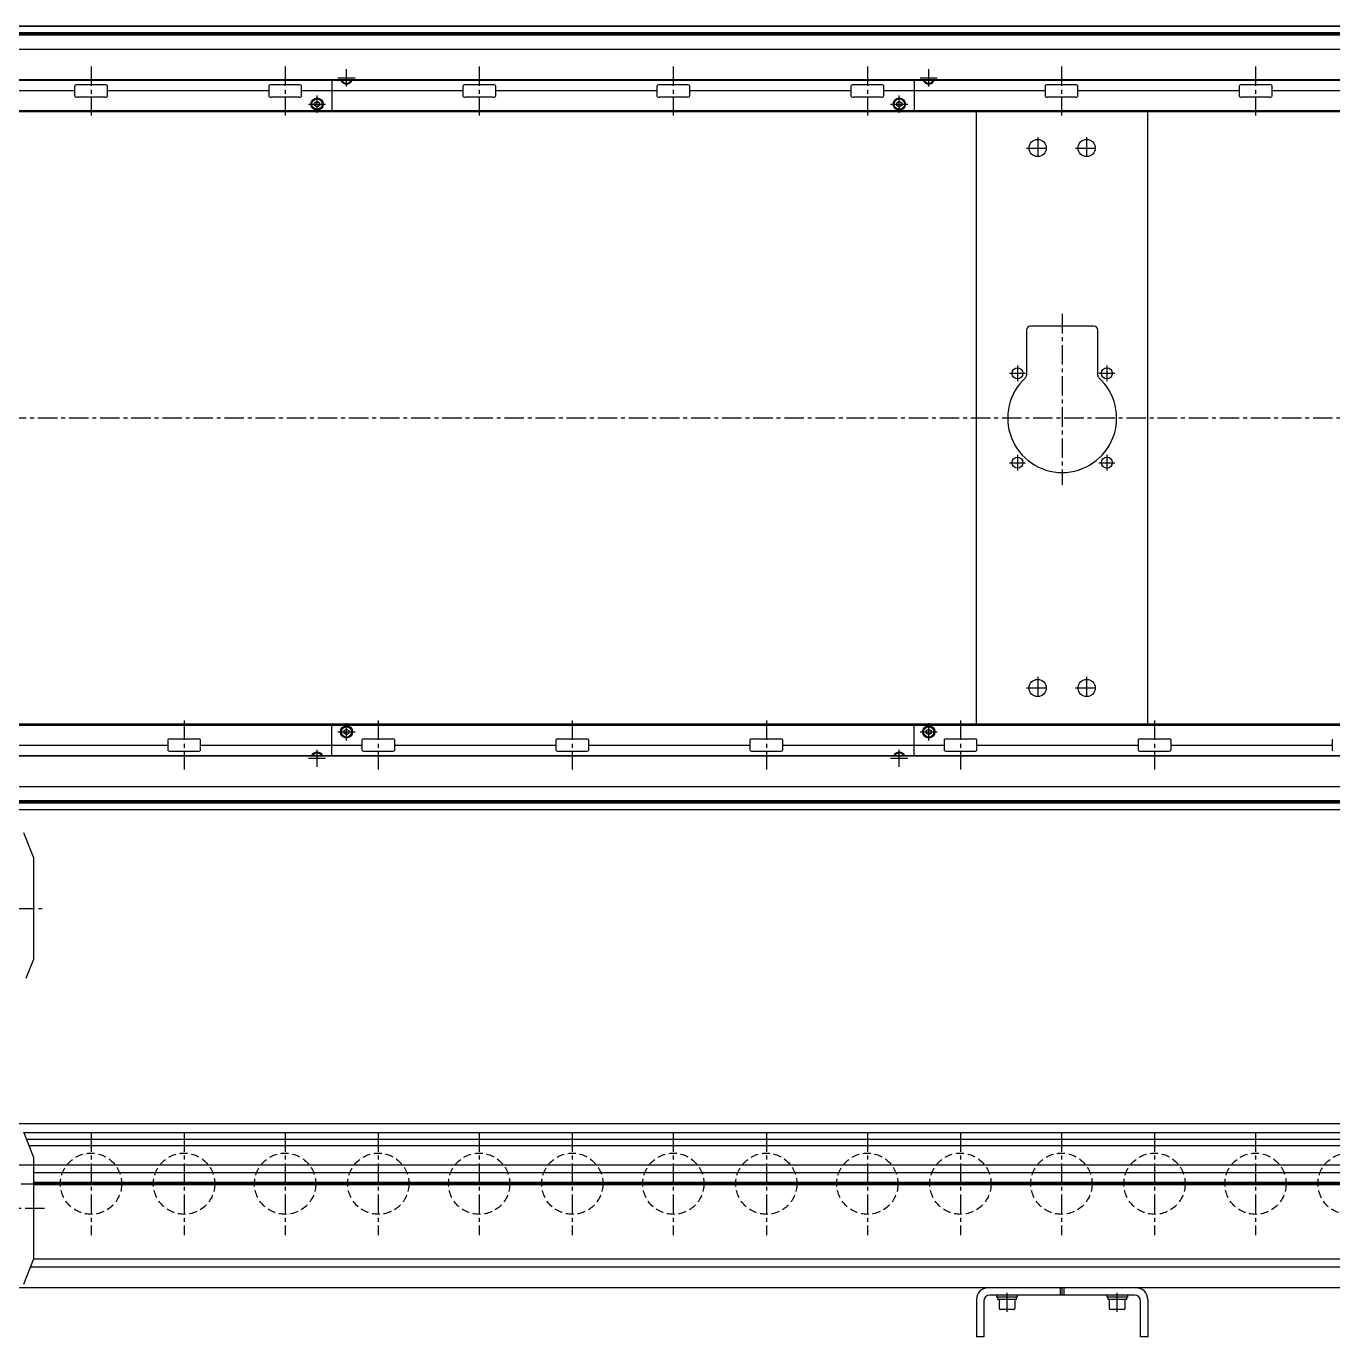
# Model space of a CAD drawing. Extents: x -10 to 3490, y -8 to 1151.
# Drawn here: x 676 to 1743, y 28 to 1098 of the extents above; entities that cross this region are included whole.
import ezdxf

# ---------------------------------------------------------------- set-up
doc = ezdxf.new("R2010")
doc.units = 0
doc.header["$LTSCALE"] = 0.5
doc.linetypes.add('CENTER', pattern=[50.8, 31.75, -6.35, 6.35, -6.35])
doc.linetypes.add('DASHED', pattern=[19.05, 12.7, -6.35])
for name, color, linetype in [('MSM_CENTER', 1, 'CENTER'), ('MSM_CONTINUOUS', 7, 'CONTINUOUS'), ('MSM_DASHED', 4, 'DASHED')]:
    doc.layers.add(name, color=color, linetype=linetype)

msp = doc.modelspace()

# ---------------------------------------------------------------- linework, layer by layer
at = {"layer": 'MSM_CENTER'}
for p, q in [((729.2, 1065.5), (729.2, 1025.5)), ((887.7, 1065.5), (887.7, 1025.5)), ((937.8, 1049.2), (937.8, 1063.3)), ((1046.2, 1065.5), (1046.2, 1025.5)), ((1204.7, 1065.5), (1204.7, 1025.5)), ((1363.2, 1065.5), (1363.2, 1025.5)), ((1413.3, 1049.2), (1413.3, 1063.3)), ((1521.7, 1065.5), (1521.7, 1025.5)), ((1680.2, 1065.5), (1680.2, 1025.5)), ((930.8, 1056.2), (944.8, 1056.2)), ((1406.2, 1056.2), (1420.3, 1056.2)), ((913.8, 1027.7), (913.8, 1041.8)), ((1389.3, 1027.7), (1389.3, 1041.8)), ((906.8, 1034.8), (920.8, 1034.8)), ((1382.2, 1034.8), (1396.3, 1034.8)), ((1502.3, 1007.9), (1502.3, 989.9)), ((1542.3, 1007.9), (1542.3, 989.9)), ((1493.2, 998.9), (1511.3, 998.9)), ((1533.2, 998.9), (1551.3, 998.9)), ((1522.3, 863.4), (1522.3, 723.9)), ((1479.2, 814.9), (1492.3, 814.9)), ((1485.8, 821.4), (1485.8, 808.4)), ((1552.2, 814.9), (1565.3, 814.9)), ((1558.8, 821.4), (1558.8, 808.4)), ((2682.9, 778.4), (359.8, 778.4)), ((1479.2, 741.9), (1492.3, 741.9)), ((1485.8, 748.4), (1485.8, 735.4)), ((1552.2, 741.9), (1565.3, 741.9)), ((1558.8, 748.4), (1558.8, 735.4)), ((1493.2, 557.9), (1511.3, 557.9)), ((1502.3, 566.9), (1502.3, 548.9)), ((1533.2, 557.9), (1551.3, 557.9)), ((1542.3, 566.9), (1542.3, 548.9)), ((805.2, 531.3), (805.2, 491.3)), ((937.8, 515), (937.8, 529.1)), ((963.8, 531.3), (963.8, 491.3)), ((1122.2, 531.3), (1122.2, 491.3)), ((1280.7, 531.3), (1280.7, 491.3)), ((1413.3, 515), (1413.3, 529.1)), ((1439.2, 531.3), (1439.2, 491.3)), ((1597.7, 531.3), (1597.7, 491.3)), ((930.8, 522), (944.8, 522)), ((1406.2, 522), (1420.3, 522)), ((913.8, 493.5), (913.8, 507.5)), ((1389.3, 493.5), (1389.3, 507.5)), ((906.8, 500.5), (920.8, 500.5)), ((1382.2, 500.5), (1396.3, 500.5)), ((362.3, 377.8), (692.2, 377.8)), ((729.2, 195), (729.2, 111)), ((805.2, 195), (805.2, 111)), ((887.7, 195), (887.7, 111)), ((963.8, 195), (963.8, 111)), ((1046.2, 195), (1046.2, 111)), ((1122.2, 195), (1122.2, 111)), ((1204.7, 195), (1204.7, 111)), ((1280.7, 195), (1280.7, 111)), ((1363.2, 195), (1363.2, 111)), ((1439.2, 195), (1439.2, 111)), ((1521.7, 195), (1521.7, 111)), ((1597.7, 195), (1597.7, 111)), ((1680.2, 195), (1680.2, 111)), ((367.2, 153), (2673.3, 153)), ((472.2, 133), (692.2, 133)), ((1477.3, 48.4), (1477.3, 64)), ((1567.3, 48.4), (1567.3, 64))]:
    msp.add_line(p, q, dxfattribs=at)
at = {"layer": 'MSM_CONTINUOUS'}
for p, q in [((2672.9, 1098.4), (370.7, 1098.4)), ((2671.2, 1098.3), (372.2, 1098.3)), ((2646.6, 1092.9), (396.9, 1092.9)), ((2646.5, 1092), (397, 1092)), ((2646.6, 1091.2), (396.9, 1091.2)), ((2671.2, 1079.5), (372.2, 1079.5)), ((2671.2, 1054.1), (372.2, 1054.1)), ((2671.2, 1054.5), (422.2, 1054.5)), ((715.8, 1049.5), (715.8, 1041.5)), ((740.7, 1050.5), (717.8, 1050.5)), ((742.7, 1041.5), (742.7, 1049.5)), ((874.3, 1049.5), (874.3, 1041.5)), ((899.2, 1050.5), (876.3, 1050.5)), ((901.2, 1041.5), (901.2, 1049.5)), ((925.8, 1054.1), (925.8, 1029.4)), ((937.8, 1053.9), (937.4, 1054.1)), ((938.1, 1054.1), (937.8, 1053.9)), ((1032.8, 1049.5), (1032.8, 1041.5)), ((1057.7, 1050.5), (1034.8, 1050.5)), ((1059.7, 1041.5), (1059.7, 1049.5)), ((1191.3, 1049.5), (1191.3, 1041.5)), ((1216.2, 1050.5), (1193.3, 1050.5)), ((1218.2, 1041.5), (1218.2, 1049.5)), ((1349.8, 1049.5), (1349.8, 1041.5)), ((1374.7, 1050.5), (1351.8, 1050.5)), ((1376.7, 1041.5), (1376.7, 1049.5)), ((1401.3, 1054.1), (1401.3, 1029.4)), ((1413.3, 1053.9), (1412.9, 1054.1)), ((1413.6, 1054.1), (1413.3, 1053.9)), ((1508.3, 1049.5), (1508.3, 1041.5)), ((1533.2, 1050.5), (1510.3, 1050.5)), ((1535.2, 1041.5), (1535.2, 1049.5)), ((1666.8, 1049.5), (1666.8, 1041.5)), ((1691.7, 1050.5), (1668.8, 1050.5)), ((1693.7, 1041.5), (1693.7, 1049.5)), ((715.8, 1045.5), (584.2, 1045.5)), ((740.7, 1040.5), (717.8, 1040.5)), ((874.3, 1045.5), (742.7, 1045.5)), ((899.2, 1040.5), (876.3, 1040.5)), ((1032.8, 1045.5), (901.2, 1045.5)), ((1057.7, 1040.5), (1034.8, 1040.5)), ((1191.3, 1045.5), (1059.7, 1045.5)), ((1216.2, 1040.5), (1193.3, 1040.5)), ((1349.8, 1045.5), (1218.2, 1045.5)), ((1374.7, 1040.5), (1351.8, 1040.5)), ((1508.3, 1045.5), (1376.7, 1045.5)), ((1533.2, 1040.5), (1510.3, 1040.5)), ((1666.8, 1045.5), (1535.2, 1045.5)), ((1691.7, 1040.5), (1668.8, 1040.5)), ((1825.3, 1045.5), (1693.7, 1045.5)), ((2669.3, 1029.4), (450.3, 1029.4)), ((2672.9, 1028.4), (450.3, 1028.4)), ((911.8, 1035.9), (913.8, 1037.1)), ((911.8, 1033.6), (911.8, 1035.9)), ((913.8, 1032.4), (911.8, 1033.6)), ((913.8, 1037.1), (915.8, 1035.9)), ((915.8, 1033.6), (913.8, 1032.4)), ((915.8, 1035.9), (915.8, 1033.6)), ((1387.3, 1035.9), (1389.3, 1037.1)), ((1387.3, 1033.6), (1387.3, 1035.9)), ((1389.3, 1032.4), (1387.3, 1033.6)), ((1389.3, 1037.1), (1391.3, 1035.9)), ((1391.3, 1033.6), (1389.3, 1032.4)), ((1391.3, 1035.9), (1391.3, 1033.6)), ((1452.3, 528.4), (1452.3, 1028.4)), ((1592.3, 528.4), (1592.3, 1028.4)), ((1493.2, 850.4), (1493.2, 813.5)), ((1548.3, 853.4), (1496.3, 853.4)), ((1551.3, 813.5), (1551.3, 850.4)), ((2672.9, 528.4), (450.3, 528.4)), ((450.3, 527.4), (2669.3, 527.4)), ((925.8, 502.6), (925.8, 527.4)), ((1401.3, 502.6), (1401.3, 527.4)), ((791.8, 515.3), (791.8, 507.3)), ((793.8, 516.3), (816.7, 516.3)), ((818.7, 507.3), (818.7, 515.3)), ((935.8, 523.2), (937.8, 524.4)), ((935.8, 520.9), (935.8, 523.2)), ((937.8, 519.7), (935.8, 520.9)), ((937.8, 524.4), (939.8, 523.2)), ((939.8, 520.9), (937.8, 519.7)), ((939.8, 523.2), (939.8, 520.9)), ((950.3, 515.3), (950.3, 507.3)), ((952.3, 516.3), (975.2, 516.3)), ((977.2, 507.3), (977.2, 515.3)), ((1108.8, 515.3), (1108.8, 507.3)), ((1110.8, 516.3), (1133.7, 516.3)), ((1135.7, 507.3), (1135.7, 515.3)), ((1267.3, 515.3), (1267.3, 507.3)), ((1269.3, 516.3), (1292.2, 516.3)), ((1294.2, 507.3), (1294.2, 515.3)), ((1411.3, 523.2), (1413.3, 524.4)), ((1411.3, 520.9), (1411.3, 523.2)), ((1413.3, 519.7), (1411.3, 520.9)), ((1413.3, 524.4), (1415.3, 523.2)), ((1415.3, 520.9), (1413.3, 519.7)), ((1415.3, 523.2), (1415.3, 520.9)), ((1425.8, 515.3), (1425.8, 507.3)), ((1427.8, 516.3), (1450.7, 516.3)), ((1452.7, 507.3), (1452.7, 515.3)), ((1584.3, 515.3), (1584.3, 507.3)), ((1586.3, 516.3), (1609.2, 516.3)), ((1611.2, 507.3), (1611.2, 515.3)), ((1742.8, 515.3), (1742.8, 507.3)), ((660.2, 511.3), (791.8, 511.3)), ((793.8, 506.3), (816.7, 506.3)), ((818.7, 511.3), (950.3, 511.3)), ((952.3, 506.3), (975.2, 506.3)), ((977.2, 511.3), (1108.8, 511.3)), ((1110.8, 506.3), (1133.7, 506.3)), ((1135.7, 511.3), (1267.3, 511.3)), ((1269.3, 506.3), (1292.2, 506.3)), ((1294.2, 511.3), (1425.8, 511.3)), ((1427.8, 506.3), (1450.7, 506.3)), ((1452.7, 511.3), (1584.3, 511.3)), ((1586.3, 506.3), (1609.2, 506.3)), ((1611.2, 511.3), (1742.8, 511.3)), ((2671.2, 502.6), (372.2, 502.6)), ((2671.2, 502.2), (422.2, 502.2)), ((913.4, 502.6), (913.8, 502.9)), ((913.8, 502.9), (914.1, 502.6)), ((1388.9, 502.6), (1389.3, 502.9)), ((1389.3, 502.9), (1389.6, 502.6)), ((2671.2, 477.2), (372.2, 477.2)), ((2646.6, 465.6), (396.9, 465.6)), ((2646.6, 463.9), (396.9, 463.9)), ((2646.5, 464.7), (397, 464.7)), ((2672.9, 458.4), (370.7, 458.4)), ((2671.2, 458.4), (372.2, 458.4)), ((682.2, 419.7), (674.2, 439.7)), ((682.2, 419.7), (682.2, 335.8)), ((676.3, 320.8), (682.2, 335.8)), ((2671.2, 202), (372.2, 202)), ((682.2, 175), (674.2, 195)), ((2671.2, 194.6), (674.4, 194.6)), ((2555.2, 189), (676.6, 189)), ((2555.2, 184), (678.6, 184)), ((682.2, 175), (682.2, 91)), ((2455.2, 168.3), (667.2, 168.3)), ((2455.2, 161.8), (682.2, 161.8)), ((2455.2, 153.9), (682.2, 153.9)), ((2455.2, 153), (682.2, 153)), ((2455.2, 152.1), (682.2, 152.1)), ((674.2, 71), (682.2, 91)), ((2455.2, 91.3), (682.2, 91.3)), ((2455.2, 84.8), (679.7, 84.8)), ((2672.9, 68), (472.2, 68)), ((1520.8, 62), (1520.8, 68)), ((1522.3, 62), (1522.3, 68)), ((1523.8, 62), (1523.8, 68)), ((1452.3, 58.5), (1452.3, 28)), ((1458.3, 57), (1458.3, 28)), ((1581.3, 62), (1463.3, 62)), ((1468.8, 62), (1468.8, 60.4)), ((1485.8, 60.4), (1468.8, 60.4)), ((1469.6, 60.4), (1469.6, 58.4)), ((1485, 58.4), (1469.6, 58.4)), ((1470.8, 58.4), (1470.8, 51.2)), ((1483.8, 51.2), (1483.8, 58.4)), ((1485, 58.4), (1485, 60.4)), ((1485.8, 60.4), (1485.8, 62)), ((1558.8, 62), (1558.8, 60.4)), ((1575.8, 60.4), (1558.8, 60.4)), ((1559.6, 60.4), (1559.6, 58.4)), ((1575, 58.4), (1559.6, 58.4)), ((1560.8, 58.4), (1560.8, 51.2)), ((1573.8, 51.2), (1573.8, 58.4)), ((1575, 58.4), (1575, 60.4)), ((1575.8, 60.4), (1575.8, 62)), ((1586.3, 28), (1586.3, 57)), ((1592.3, 58.5), (1592.3, 28)), ((1482.9, 50.4), (1471.6, 50.4)), ((1572.9, 50.4), (1561.6, 50.4)), ((1458.3, 28), (1452.3, 28)), ((1592.3, 28), (1586.3, 28))]:
    msp.add_line(p, q, dxfattribs=at)
for centre, radius in [((913.8, 1034.8), 5), ((913.8, 1034.8), 4.25), ((1389.3, 1034.8), 5), ((1389.3, 1034.8), 4.25), ((1502.3, 998.9), 7), ((1542.3, 998.9), 7), ((1485.8, 814.9), 4.5), ((1558.8, 814.9), 4.5), ((1485.8, 741.9), 4.5), ((1558.8, 741.9), 4.5), ((1502.3, 557.9), 7), ((1542.3, 557.9), 7), ((937.8, 522), 5), ((937.8, 522), 4.25), ((1413.3, 522), 5), ((1413.3, 522), 4.25)]:
    msp.add_circle(centre, radius, dxfattribs=at)
for centre, radius, start, end in [((716.7, 1049.4), 0.882, 115.5328, 172.1027), ((717.8, 1047.1), 3.41, 89.6687, 115.2454), ((740.7, 1047.1), 3.41, 64.7546, 90.3313), ((741.8, 1049.4), 0.882, 7.8973, 64.4672), ((875.2, 1049.4), 0.882, 115.5328, 172.1027), ((876.3, 1047.1), 3.41, 89.6687, 115.2454), ((899.2, 1047.1), 3.41, 64.7546, 90.3313), ((900.3, 1049.4), 0.882, 7.8973, 64.4672), ((937.8, 1056.2), 5, 204.8346, 335.1654), ((937.8, 1056.2), 4.25, 209.6116, 330.3884), ((1033.7, 1049.4), 0.882, 115.5328, 172.1027), ((1034.8, 1047.1), 3.41, 89.6687, 115.2454), ((1057.7, 1047.1), 3.41, 64.7546, 90.3313), ((1058.8, 1049.4), 0.882, 7.8973, 64.4672), ((1192.2, 1049.4), 0.882, 115.5328, 172.1027), ((1193.3, 1047.1), 3.41, 89.6687, 115.2454), ((1216.2, 1047.1), 3.41, 64.7546, 90.3313), ((1217.3, 1049.4), 0.882, 7.8973, 64.4672), ((1350.7, 1049.4), 0.882, 115.5328, 172.1027), ((1351.8, 1047.1), 3.41, 89.6687, 115.2454), ((1374.7, 1047.1), 3.41, 64.7546, 90.3313), ((1375.8, 1049.4), 0.882, 7.8973, 64.4672), ((1413.3, 1056.2), 5, 204.8346, 335.1654), ((1413.3, 1056.2), 4.25, 209.6116, 330.3884), ((1509.2, 1049.4), 0.882, 115.5328, 172.1027), ((1510.3, 1047.1), 3.41, 89.6687, 115.2454), ((1533.2, 1047.1), 3.41, 64.7546, 90.3313), ((1534.3, 1049.4), 0.882, 7.8973, 64.4672), ((1667.7, 1049.4), 0.882, 115.5328, 172.1027), ((1668.8, 1047.1), 3.41, 89.6687, 115.2454), ((1691.7, 1047.1), 3.41, 64.7546, 90.3313), ((1692.8, 1049.4), 0.882, 7.8973, 64.4672), ((716.7, 1041.6), 0.882, 187.8973, 244.4672), ((717.8, 1043.9), 3.41, 244.7546, 270.3313), ((740.7, 1043.9), 3.41, 269.6687, 295.2454), ((741.8, 1041.6), 0.882, 295.5328, 352.1027), ((875.2, 1041.6), 0.882, 187.8973, 244.4672), ((876.3, 1043.9), 3.41, 244.7546, 270.3313), ((899.2, 1043.9), 3.41, 269.6687, 295.2454), ((900.3, 1041.6), 0.882, 295.5328, 352.1027), ((1033.7, 1041.6), 0.882, 187.8973, 244.4672), ((1034.8, 1043.9), 3.41, 244.7546, 270.3313), ((1057.7, 1043.9), 3.41, 269.6687, 295.2454), ((1058.8, 1041.6), 0.882, 295.5328, 352.1027), ((1192.2, 1041.6), 0.882, 187.8973, 244.4672), ((1193.3, 1043.9), 3.41, 244.7546, 270.3313), ((1216.2, 1043.9), 3.41, 269.6687, 295.2454), ((1217.3, 1041.6), 0.882, 295.5328, 352.1027), ((1350.7, 1041.6), 0.882, 187.8973, 244.4672), ((1351.8, 1043.9), 3.41, 244.7546, 270.3313), ((1374.7, 1043.9), 3.41, 269.6687, 295.2454), ((1375.8, 1041.6), 0.882, 295.5328, 352.1027), ((1509.2, 1041.6), 0.882, 187.8973, 244.4672), ((1510.3, 1043.9), 3.41, 244.7546, 270.3313), ((1533.2, 1043.9), 3.41, 269.6687, 295.2454), ((1534.3, 1041.6), 0.882, 295.5328, 352.1027), ((1667.7, 1041.6), 0.882, 187.8973, 244.4672), ((1668.8, 1043.9), 3.41, 244.7546, 270.3313), ((1691.7, 1043.9), 3.41, 269.6687, 295.2454), ((1692.8, 1041.6), 0.882, 295.5328, 352.1027), ((1496.3, 850.4), 3, 90, 180), ((1548.3, 850.4), 3, 0, 90), ((1522.3, 778.4), 44.5, 132.3521, 47.6479), ((1490.2, 813.5), 3, 312.3521, 360), ((1554.3, 813.5), 3, 180, 227.6479), ((792.7, 515.2), 0.882, 115.5328, 172.1027), ((793.8, 512.9), 3.41, 89.6687, 115.2454), ((816.7, 512.9), 3.41, 64.7546, 90.3313), ((817.8, 515.2), 0.882, 7.8973, 64.4672), ((951.2, 515.2), 0.882, 115.5328, 172.1027), ((952.3, 512.9), 3.41, 89.6687, 115.2454), ((975.2, 512.9), 3.41, 64.7546, 90.3313), ((976.3, 515.2), 0.882, 7.8973, 64.4672), ((1109.7, 515.2), 0.882, 115.5328, 172.1027), ((1110.8, 512.9), 3.41, 89.6687, 115.2454), ((1133.7, 512.9), 3.41, 64.7546, 90.3313), ((1134.8, 515.2), 0.882, 7.8973, 64.4672), ((1268.2, 515.2), 0.882, 115.5328, 172.1027), ((1269.3, 512.9), 3.41, 89.6687, 115.2454), ((1292.2, 512.9), 3.41, 64.7546, 90.3313), ((1293.3, 515.2), 0.882, 7.8973, 64.4672), ((1426.7, 515.2), 0.882, 115.5328, 172.1027), ((1427.8, 512.9), 3.41, 89.6687, 115.2454), ((1450.7, 512.9), 3.41, 64.7546, 90.3313), ((1451.8, 515.2), 0.882, 7.8973, 64.4672), ((1585.2, 515.2), 0.882, 115.5328, 172.1027), ((1586.3, 512.9), 3.41, 89.6687, 115.2454), ((1609.2, 512.9), 3.41, 64.7546, 90.3313), ((1610.3, 515.2), 0.882, 7.8973, 64.4672), ((1743.7, 515.2), 0.882, 115.5328, 172.1027), ((792.7, 507.4), 0.882, 187.8973, 244.4672), ((793.8, 509.7), 3.41, 244.7546, 270.3313), ((816.7, 509.7), 3.41, 269.6687, 295.2454), ((817.8, 507.4), 0.882, 295.5328, 352.1027), ((913.8, 500.5), 5, 24.8346, 155.1654), ((913.8, 500.5), 4.25, 29.6116, 150.3884), ((951.2, 507.4), 0.882, 187.8973, 244.4672), ((952.3, 509.7), 3.41, 244.7546, 270.3313), ((975.2, 509.7), 3.41, 269.6687, 295.2454), ((976.3, 507.4), 0.882, 295.5328, 352.1027), ((1109.7, 507.4), 0.882, 187.8973, 244.4672), ((1110.8, 509.7), 3.41, 244.7546, 270.3313), ((1133.7, 509.7), 3.41, 269.6687, 295.2454), ((1134.8, 507.4), 0.882, 295.5328, 352.1027), ((1268.2, 507.4), 0.882, 187.8973, 244.4672), ((1269.3, 509.7), 3.41, 244.7546, 270.3313), ((1292.2, 509.7), 3.41, 269.6687, 295.2454), ((1293.3, 507.4), 0.882, 295.5328, 352.1027), ((1389.3, 500.5), 5, 24.8346, 155.1654), ((1389.3, 500.5), 4.25, 29.6116, 150.3884), ((1426.7, 507.4), 0.882, 187.8973, 244.4672), ((1427.8, 509.7), 3.41, 244.7546, 270.3313), ((1450.7, 509.7), 3.41, 269.6687, 295.2454), ((1451.8, 507.4), 0.882, 295.5328, 352.1027), ((1585.2, 507.4), 0.882, 187.8973, 244.4672), ((1586.3, 509.7), 3.41, 244.7546, 270.3313), ((1609.2, 509.7), 3.41, 269.6687, 295.2454), ((1610.3, 507.4), 0.882, 295.5328, 352.1027), ((1743.7, 507.4), 0.882, 187.8973, 244.4672), ((1461.8, 58.5), 9.5, 90, 180), ((1582.8, 58.5), 9.5, 0, 90), ((1463.3, 57), 5, 90, 180), ((1581.3, 57), 5, 0, 90), ((1471.6, 51.2), 0.8, 180, 270), ((1482.9, 51.2), 0.8, 270, 0), ((1561.6, 51.2), 0.8, 180, 270), ((1572.9, 51.2), 0.8, 270, 0)]:
    msp.add_arc(centre, radius, start, end, dxfattribs=at)
at = {"layer": 'MSM_DASHED'}
for centre in [(729.2, 153), (805.2, 153), (887.7, 153), (963.8, 153), (1046.2, 153), (1122.2, 153), (1204.7, 153), (1280.7, 153), (1363.2, 153), (1439.2, 153), (1521.7, 153), (1597.7, 153), (1680.2, 153), (1756.2, 153)]:
    msp.add_circle(centre, 25, dxfattribs=at)

doc.saveas('drawing.dxf')
